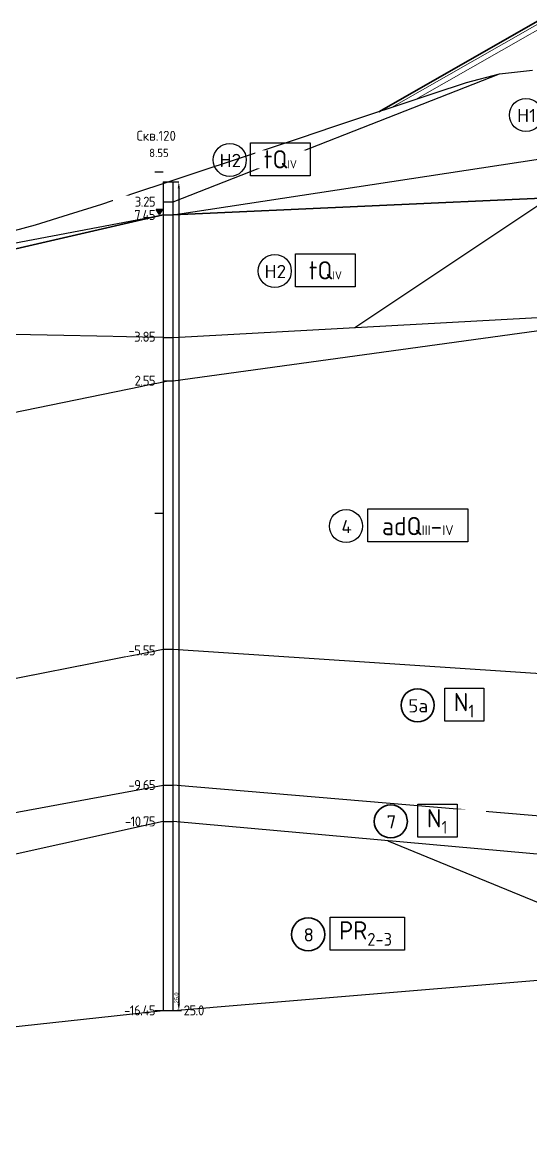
# Model space of a CAD drawing. Header units: millimetres. Extents: x 1864 to 10174863, y -4887456 to 5366151.
# Drawn here: x 8671250 to 8686598, y -20026 to 13367 of the extents above; entities that cross this region are included whole.
import ezdxf
from ezdxf.enums import TextEntityAlignment as Align

# ---------------------------------------------------------------- set-up
doc = ezdxf.new("R2010")
doc.units = ezdxf.units.MM
for name, color, linetype, lineweight in [('1-Бетон', 106, 'Continuous', 35), ('ИС_Основная', 7, 'Continuous', 35), ('ИС_Тонкая', 3, 'Continuous', 18), ('Штриховка', 2, 'Continuous', 5)]:
    doc.layers.add(name, color=color, linetype=linetype, lineweight=lineweight)
for name, color, linetype in [('geology', 250, 'Continuous'), ('Возрастные индексы', 1, 'Continuous'), ('Геология', 250, 'Continuous'), ('Номера ИГЭ', 22, 'Continuous'), ('Отметки в скважинах', 7, 'Continuous'), ('Скважина', 170, 'Continuous'), ('Черный профиль', 3, 'Continuous')]:
    doc.layers.add(name, color=color, linetype=linetype)
doc.layers.add('Оси_Невидимые', color=5, linetype='Continuous', plot=False)
doc.layers.add('Помощь_Невидимый', color=7, linetype='Continuous', lineweight=30, plot=False)
doc.styles.get("Standard").update_dxf_attribs({"font": 'arial.ttf'})
doc.styles.add('Стандарт-геология', font='romant.shx', dxfattribs={"width": 0.9, "height": 2.5})
doc.dimstyles.new('Скважина', dxfattribs={"dimtxt": 1.2, "dimasz": 2, "dimexe": 0, "dimexo": 0, "dimgap": 0.1, "dimtad": 1, "dimjust": 2, "dimtoh": 1, "dimdec": 1, "dimlfac": 0.1, "dimrnd": 0.1, "dimzin": 0, "dimdsep": 46, "dimtxsty": 'Standard', "dimcen": 0, "dimdle": 1.5, "dimadec": 1, "dimazin": 0, "dimtfac": 1, "dimtdec": 1, "dimtofl": 0, "dimtmove": 0, "dimatfit": 3, "dimfxl": 3, "dimtolj": 1, "dimtzin": 0, "dimarcsym": 0})

# ---------------------------------------------------------------- blocks, each defined once
blk = doc.blocks.new('*D1074')
at = {"layer": 'Defpoints', "color": 0, "transparency": 16777216}
for p in [(0, 90), (0, -160), (1.69, -160)]:
    blk.add_point(p, dxfattribs=at)
at = {"layer": 'Оси_Невидимые', "color": 0, "lineweight": -2, "transparency": 16777216}
for p, q in [((0, 90), (1.69, 90)), ((1.69, 88), (1.69, -158)), ((0, -160), (1.69, -160))]:
    blk.add_line(p, q, dxfattribs=at)
at = {"layer": 'Оси_Невидимые', "color": 0, "transparency": 16777216}
for points in [[(1.36, 88), (2.03, 88), (1.69, 90)], [(1.36, -158), (2.03, -158), (1.69, -160)]]:
    blk.add_solid(points, dxfattribs=at)
at = {"layer": 'Оси_Невидимые', "color": 0, "transparency": 16777216, "insert": (0.98, -156.23), "char_height": 1.2, "attachment_point": 5, "rotation": 90}
blk.add_mtext('\\A1;25.0', dxfattribs=at)
blk = doc.blocks.new('*U1061')
at = {"layer": 'Скважина'}
for p, q in [((-1.5, 0), (-1.5, -250)), ((1.5, -250), (1.5, 0)), ((-1.5, -250), (1.5, -250))]:
    blk.add_line(p, q, dxfattribs=at)
blk = doc.blocks.new('*D1070')
at = {"layer": 'Defpoints', "color": 0, "transparency": 16777216}
for p in [(0, -13), (0, -263), (1.69, -263)]:
    blk.add_point(p, dxfattribs=at)
at = {"layer": 'Оси_Невидимые', "color": 0, "lineweight": -2, "transparency": 16777216}
for p, q in [((0, -13), (1.69, -13)), ((1.69, -15), (1.69, -261)), ((0, -263), (1.69, -263))]:
    blk.add_line(p, q, dxfattribs=at)
at = {"layer": 'Оси_Невидимые', "color": 0, "transparency": 16777216}
for points in [[(1.36, -15), (2.03, -15), (1.69, -13)], [(1.36, -261), (2.03, -261), (1.69, -263)]]:
    blk.add_solid(points, dxfattribs=at)
at = {"layer": 'Оси_Невидимые', "color": 0, "transparency": 16777216, "insert": (0.98, -259.23), "char_height": 1.2, "attachment_point": 5, "rotation": 90}
blk.add_mtext('\\A1;25.0', dxfattribs=at)
blk = doc.blocks.new('A$C2FC637E1')
at = {"layer": 'Штриховка'}
h = blk.add_hatch(color=5, dxfattribs=at)
h.dxf.hatch_style = 1
h.paths.add_polyline_path([(2, 1.5), (1, 1.5), (0, 1.5), (1, 0)])
at = {"layer": 'Геология', "color": 5}
for points in [[(1, 1.5), (0, 1.5)], [(1, 0), (1, 0), (0, 1.5)], [(2, 1.5), (1, 1.5)], [(1, 0), (2, 1.5)]]:
    blk.add_lwpolyline(points, dxfattribs=at)
blk = doc.blocks.new('A$C29696E8B')
at = {"color": 18, "true_color": 0x000000}
blk.add_circle((5, 5), 5, dxfattribs=at)
at = {"layer": 'Возрастные индексы', "color": 250, "insert": (20.27, 5.2), "char_height": 3, "width": 15, "attachment_point": 5, "style": 'Стандарт-геология', "bg_fill": 3, "box_fill_scale": 1, "bg_fill_color": 256, "bg_fill_transparency": 0}
blk.add_mtext('{\\H1.833x;tQ\\H0.4546x;IV}', dxfattribs=at)
at = {"layer": 'Номера ИГЭ', "color": 250, "style": 'Стандарт-геология'}
blk.add_text('Н1', height=4, dxfattribs=at).set_placement((5.16, 4.85), align=Align.MIDDLE)
at = {"layer": 'Возрастные индексы', "color": 250}
blk.add_lwpolyline([(11.27, 10.2), (29.29, 10.2), (29.29, 0.2), (11.27, 0.2)], close=True, dxfattribs=at)
blk = doc.blocks.new('A$C59180CC2')
at = {"color": 18, "true_color": 0x000000}
blk.add_circle((500, 500), 500, dxfattribs=at)
at = {"layer": 'Возрастные индексы', "color": 250, "insert": (2027, 520), "char_height": 300, "width": 1500, "attachment_point": 5, "style": 'Стандарт-геология', "bg_fill": 3, "box_fill_scale": 1, "bg_fill_color": 256, "bg_fill_transparency": 0}
blk.add_mtext('{\\H1.833x;tQ\\H0.4546x;IV}', dxfattribs=at)
at = {"layer": 'Номера ИГЭ', "color": 250, "style": 'Стандарт-геология'}
blk.add_text('Н2', height=400, dxfattribs=at).set_placement((516, 485), align=Align.MIDDLE)
at = {"layer": 'Возрастные индексы', "color": 250}
blk.add_lwpolyline([(1127, 1020), (2929, 1020), (2929, 20), (1127, 20)], close=True, dxfattribs=at)
blk = doc.blocks.new('A$C79B84F9B')
at = {"color": 18, "true_color": 0x000000}
blk.add_circle((4.99, 4.99), 4.99, dxfattribs=at)
at = {"layer": 'Возрастные индексы', "color": 250}
blk.add_lwpolyline([(11.62, 10.2), (41.78, 10.2), (41.78, 0.2), (11.62, 0.2)], close=True, dxfattribs=at)
at = {"layer": 'Номера ИГЭ', "color": 250, "style": 'Стандарт-геология'}
blk.add_text('4', height=4, dxfattribs=at).set_placement((5.17, 4.84), align=Align.MIDDLE)
at = {"layer": 'Возрастные индексы', "color": 250, "insert": (26.64, 4.99), "char_height": 3, "width": 29.5251, "attachment_point": 5, "style": 'Стандарт-геология', "bg_fill": 3, "box_fill_scale": 1, "bg_fill_color": 256, "bg_fill_transparency": 0}
blk.add_mtext('{\\H1.833x;аdQ}III{\\H1.833x;-}IV', dxfattribs=at)
blk = doc.blocks.new('A$C41da21a2')
at = {"layer": 'Возрастные индексы', "color": 250, "insert": (1899, 499), "char_height": 300, "width": 2952.51, "attachment_point": 5, "style": 'Стандарт-геология', "bg_fill": 3, "box_fill_scale": 1, "bg_fill_color": 256, "bg_fill_transparency": 0}
blk.add_mtext('\\A1;{\\H1.833x;N\\H0.7x;\\S^ 1;}', dxfattribs=at)
at = {"color": 18, "true_color": 0x000000}
blk.add_circle((499, 499), 499, dxfattribs=at)
at = {"layer": 'Возрастные индексы', "color": 250}
blk.add_lwpolyline([(1315, 1020), (2501, 1020), (2501, 20), (1315, 20)], close=True, dxfattribs=at)
at = {"layer": 'Номера ИГЭ', "color": 250, "style": 'Стандарт-геология'}
blk.add_text('5а', height=400, dxfattribs=at).set_placement((517, 484), align=Align.MIDDLE)
blk = doc.blocks.new('A$C88f1db7f')
at = {"color": 18, "true_color": 0x000000}
blk.add_circle((4.99, 4.99), 4.99, dxfattribs=at)
at = {"layer": 'Возрастные индексы', "color": 250}
blk.add_lwpolyline([(11.62, 10.2), (34.07, 10.2), (34.07, 0.2), (11.62, 0.2)], close=True, dxfattribs=at)
at = {"layer": 'Номера ИГЭ', "color": 250, "style": 'Стандарт-геология'}
blk.add_text('8', height=4, dxfattribs=at).set_placement((5.17, 4.84), align=Align.MIDDLE)
at = {"layer": 'Возрастные индексы', "color": 250, "insert": (22.32, 5.24), "char_height": 3, "width": 9.0522, "attachment_point": 5, "style": 'Стандарт-геология', "bg_fill": 3, "box_fill_scale": 1, "bg_fill_color": 256, "bg_fill_transparency": 0}
blk.add_mtext('\\A1;{\\H1.833x;PR\\H0.7x;\\S^ 2-3;}', dxfattribs=at)
blk = doc.blocks.new('A$C721D11AD')
at = {"layer": 'Возрастные индексы', "color": 250, "insert": (1899, 499), "char_height": 300, "width": 2952.51, "attachment_point": 5, "style": 'Стандарт-геология', "bg_fill": 3, "box_fill_scale": 1, "bg_fill_color": 256, "bg_fill_transparency": 0}
blk.add_mtext('\\A1;{\\H1.833x;N\\H0.7x;\\S^ 1;}', dxfattribs=at)
at = {"color": 18, "true_color": 0x000000}
blk.add_circle((499, 499), 499, dxfattribs=at)
at = {"layer": 'Возрастные индексы', "color": 250}
blk.add_lwpolyline([(1315, 1020), (2501, 1020), (2501, 20), (1315, 20)], close=True, dxfattribs=at)
at = {"layer": 'Номера ИГЭ', "color": 250, "style": 'Стандарт-геология'}
blk.add_text('7', height=400, dxfattribs=at).set_placement((517, 484), align=Align.MIDDLE)
blk = doc.blocks.new('*U1073')
at = {"layer": 'Отметки в скважинах'}
for p, q in [((-5.5, -160), (-3, -160)), ((0, -160), (2.5, -160))]:
    blk.add_line(p, q, dxfattribs=at)
at = {"layer": 'Помощь_Невидимый', "color": 5, "lineweight": -3}
for p, q in [((-5.5, -10), (-3, -10)), ((0, -160), (2.5, -160))]:
    blk.add_line(p, q, dxfattribs=at)
at = {"layer": 'Оси_Невидимые'}
dim = blk.add_aligned_dim(p1=(0, 90), p2=(0, -160), distance=1.69, dimstyle='Скважина', dxfattribs=at)
dim.commit()
dim.dimension.update_dxf_attribs({"geometry": '*D1074', "text_midpoint": (0.98, -156.23)})
at = {"layer": 'Отметки в скважинах', "lineweight": 13, "insert": (3.15, -160), "char_height": 3, "width": 7.6116, "attachment_point": 4, "style": 'Стандарт-геология', "bg_fill": 3, "box_fill_scale": 1.1, "bg_fill_color": 256, "bg_fill_transparency": 0}
blk.add_mtext('{\\T0.9;25.0}', dxfattribs=at)
blk = doc.blocks.new('*U1069')
at = {"layer": 'Отметки в скважинах'}
for p, q in [((-5.5, -263), (-3, -263)), ((0, -263), (2.5, -263))]:
    blk.add_line(p, q, dxfattribs=at)
at = {"layer": 'Помощь_Невидимый', "color": 5, "lineweight": -3}
for p, q in [((-5.5, -10), (-3, -10)), ((0, -263), (2.5, -263))]:
    blk.add_line(p, q, dxfattribs=at)
at = {"layer": 'Оси_Невидимые'}
dim = blk.add_aligned_dim(p1=(0, -13), p2=(0, -263), distance=1.69, dimstyle='Скважина', dxfattribs=at)
dim.commit()
dim.dimension.update_dxf_attribs({"geometry": '*D1070', "text_midpoint": (0.98, -259.23)})
at = {"layer": 'Отметки в скважинах', "lineweight": 13, "insert": (3.15, -263), "char_height": 3, "width": 7.6116, "attachment_point": 4, "style": 'Стандарт-геология', "bg_fill": 3, "box_fill_scale": 1.1, "bg_fill_color": 256, "bg_fill_transparency": 0}
blk.add_mtext('{\\T0.9;25.0}', dxfattribs=at)
blk = doc.blocks.new('нов геол')
at = {"layer": 'geology'}
blk.add_line((8639496, 419247), (8647723, 424743), dxfattribs=at)
blk.add_lwpolyline([(8640499, 403763), (8649790, 399954)], dxfattribs=at)
at = {"layer": 'Геология', "color": 18, "true_color": 0x000000, "xscale": 100, "yscale": 100, "zscale": 100}
blk.add_blockref('A$C79B84F9B', (8638734, 412760), dxfattribs=at)
at = {"layer": 'Скважина', "color": 0, "xscale": 100, "yscale": 100, "zscale": 100}
blk.add_blockref('*U1073', (8634019, 414646), dxfattribs=at)
at = {"layer": 'Скважина', "color": 0, "style": 'Стандарт-геология', "width": 0.9}
blk.add_text('Скв.120', height=300, dxfattribs=at).set_placement((8633507, 424885), align=Align.CENTER)
at = {"layer": 'Скважина', "color": 0, "lineweight": 13, "style": 'Стандарт-геология', "width": 0.9}
blk.add_text('8.55', height=250, dxfattribs=at).set_placement((8633882, 424644), align=Align.TOP_RIGHT)
at = {"layer": 'Геология', "color": 18, "true_color": 0x000000, "flags": 128}
blk.add_lwpolyline([(8633719, 423646), (8634019, 423646)], dxfattribs=at)
at = {"layer": 'geology', "color": 5, "xscale": 100, "yscale": 100, "zscale": 100}
blk.add_blockref('*U1061', (8633869, 423646), dxfattribs=at)
at = {"layer": 'geology', "color": 6}
blk.add_blockref('A$C59180CC2', (8636583, 420455), dxfattribs=at)
at = {"layer": 'Отметки в скважинах', "color": 0, "lineweight": 13, "char_height": 300, "width": 1241.03, "attachment_point": 6, "style": 'Стандарт-геология', "bg_fill": 3, "box_fill_scale": 1.1, "bg_fill_color": 256, "bg_fill_transparency": 0}
for s, insert in [('{\\T0.9;7.45}', (8633469, 422646)), ('{\\T0.9;2.55}', (8633469, 417646)), ('{\\T0.9;-16.45}', (8633469, 398646))]:
    blk.add_mtext(s, dxfattribs=dict(at, insert=insert))
at = {"layer": 'Отметки в скважинах', "color": 0, "lineweight": 13, "insert": (8633469, 423046), "char_height": 300, "width": 1241.03, "attachment_point": 6, "style": 'Стандарт-геология', "bg_fill": 3, "box_fill_scale": 1.1, "bg_fill_color": 256, "bg_fill_transparency": 0}
blk.add_mtext('{\\T0.9;3.25}', dxfattribs=at)
at = {"layer": 'Скважина', "color": 0, "xscale": 100, "yscale": 100, "zscale": 100}
blk.add_blockref('*U1069', (8634019, 424946), dxfattribs=at)
at = {"layer": 'geology'}
for p, q in [((8634019, 423046), (8643865, 426907)), ((8634019, 422646), (8655416, 425920)), ((8634019, 418946), (8655416, 420120)), ((8634019, 417646), (8649845, 419815)), ((8600879, 410876), (8633869, 417646)), ((8634019, 409546), (8655416, 408120)), ((8655416, 403620), (8634019, 405446)), ((8655416, 402420), (8634019, 404346))]:
    blk.add_line(p, q, dxfattribs=at)
at = {"layer": 'geology', "color": 6}
blk.add_lwpolyline([(8503260, 397476), (8531811, 396703), (8532111, 396703), (8548961, 400706), (8549261, 400706), (8564845, 395662), (8565145, 395662), (8600579, 395076), (8600879, 395071), (8633719, 398646), (8634019, 398646), (8655416, 400420)], dxfattribs=at)
at = {"layer": 'Геология', "color": 18, "true_color": 0x000000, "flags": 128}
for points in [[(8633719, 423046), (8634019, 423046)], [(8633719, 422646), (8634019, 422646)], [(8633719, 418946), (8634019, 418946)], [(8633719, 417646), (8634019, 417646)], [(8633719, 409546), (8634019, 409546)], [(8633719, 405446), (8634019, 405446)], [(8633719, 404346), (8634019, 404346)]]:
    blk.add_lwpolyline(points, dxfattribs=at)
at = {"layer": 'ИС_Основная', "color": 146, "linetype": 'Continuous', "true_color": 0x105689}
blk.add_line((8634019, 422646), (8655416, 423620), dxfattribs=at)
at = {"layer": 'geology', "xscale": 100, "yscale": 100, "zscale": 100}
blk.add_blockref('A$C2FC637E1', (8633509, 422664), dxfattribs=at)
at = {"layer": 'Отметки в скважинах', "color": 0, "lineweight": 13, "char_height": 300, "width": 1241.03, "attachment_point": 6, "style": 'Стандарт-геология', "bg_fill": 3, "box_fill_scale": 1.1, "bg_fill_color": 256, "bg_fill_transparency": 0}
for s, insert in [('{\\T0.9;3.85}', (8633469, 418972)), ('{\\T0.9;-5.55}', (8633469, 409508))]:
    blk.add_mtext(s, dxfattribs=dict(at, insert=insert))
at = {"layer": 'geology'}
for p, q in [((8633719, 418946), (8608267, 419463)), ((8600879, 403076), (8633719, 409546))]:
    blk.add_line(p, q, dxfattribs=at)
blk.add_lwpolyline([(8600879, 417476), (8605459, 418819), (8609375, 419718), (8612730, 420488), (8614699, 420712), (8618757, 420818), (8623298, 420741), (8626443, 421274), (8633719, 422646)], dxfattribs=at)
at = {"layer": 'ИС_Основная', "color": 146, "linetype": 'Continuous', "true_color": 0x105689}
blk.add_lwpolyline([(8600879, 415076), (8633719, 422646)], dxfattribs=at)
at = {"color": 6, "linetype": 'Continuous'}
blk.add_blockref('A$C721D11AD', (8640085, 403849), dxfattribs=at)
at = {"linetype": 'Continuous', "xscale": 100, "yscale": 100, "zscale": 100}
blk.add_blockref('A$C88f1db7f', (8637591, 400441), dxfattribs=at)
at = {"layer": '1-Бетон', "color": 6}
blk.add_blockref('A$C41da21a2', (8640895, 407352), dxfattribs=at)
at = {"layer": 'geology', "color": 6}
blk.add_blockref('A$C59180CC2', (8635225, 423806), dxfattribs=at)
at = {"layer": 'Геология', "color": 18, "true_color": 0x000000, "xscale": 100, "yscale": 100, "zscale": 100}
blk.add_blockref('A$C29696E8B', (8644163, 425162), dxfattribs=at)
at = {"layer": 'Отметки в скважинах', "color": 0, "lineweight": 13, "char_height": 300, "width": 1241.03, "attachment_point": 6, "style": 'Стандарт-геология', "bg_fill": 3, "box_fill_scale": 1.1, "bg_fill_color": 256, "bg_fill_transparency": 0}
for s, insert in [('{\\T0.9;-9.65}', (8633469, 405446)), ('{\\T0.9;-10.75}', (8633469, 404346))]:
    blk.add_mtext(s, dxfattribs=dict(at, insert=insert))
at = {"layer": 'geology'}
for points in [[(8600879, 399376), (8633719, 405446)], [(8633719, 404346), (8600879, 397076)]]:
    blk.add_lwpolyline(points, dxfattribs=at)

msp = doc.modelspace()

# ---------------------------------------------------------------- linework, layer by layer
at = {"layer": 'ИС_Основная'}
msp.add_lwpolyline([(8682006.8, 10663.4), (8689990.9, 15225.8), (8695221.8, 18713), (8697098.8, 18713)], dxfattribs=at)
at = {"layer": 'ИС_Тонкая'}
for points in [[(8682392, 10791.4), (8690033, 15157.7), (8695246, 18633), (8695721.8, 18633)], [(8683113.8, 11031.1), (8690111.9, 15030), (8695291.4, 18483), (8695721.8, 18483)]]:
    msp.add_lwpolyline(points, dxfattribs=at)
at = {"layer": 'Черный профиль', "linetype": 'Continuous', "flags": 128}
msp.add_lwpolyline([(8670652.2, 6982.8), (8671652.2, 7248.5), (8672652.2, 7561.2), (8673652.2, 7879.2), (8674652.2, 8213.4), (8675652.2, 8547.2), (8676652.2, 8880.9), (8677652.2, 9214.3), (8678652.2, 9547.5), (8679652.2, 9880.4), (8680652.2, 10213.1), (8681652.2, 10545.6), (8682652.2, 10877.9), (8683652.2, 11209.8), (8684652.2, 11541.6), (8685652.2, 11810.2), (8686652.2, 11917)], dxfattribs=at)

# ---------------------------------------------------------------- next in the draw order: block references
at = {"layer": '1-Бетон'}
msp.add_blockref('нов геол', (41788.4, -415097.2), dxfattribs=at)

doc.saveas('drawing.dxf')
